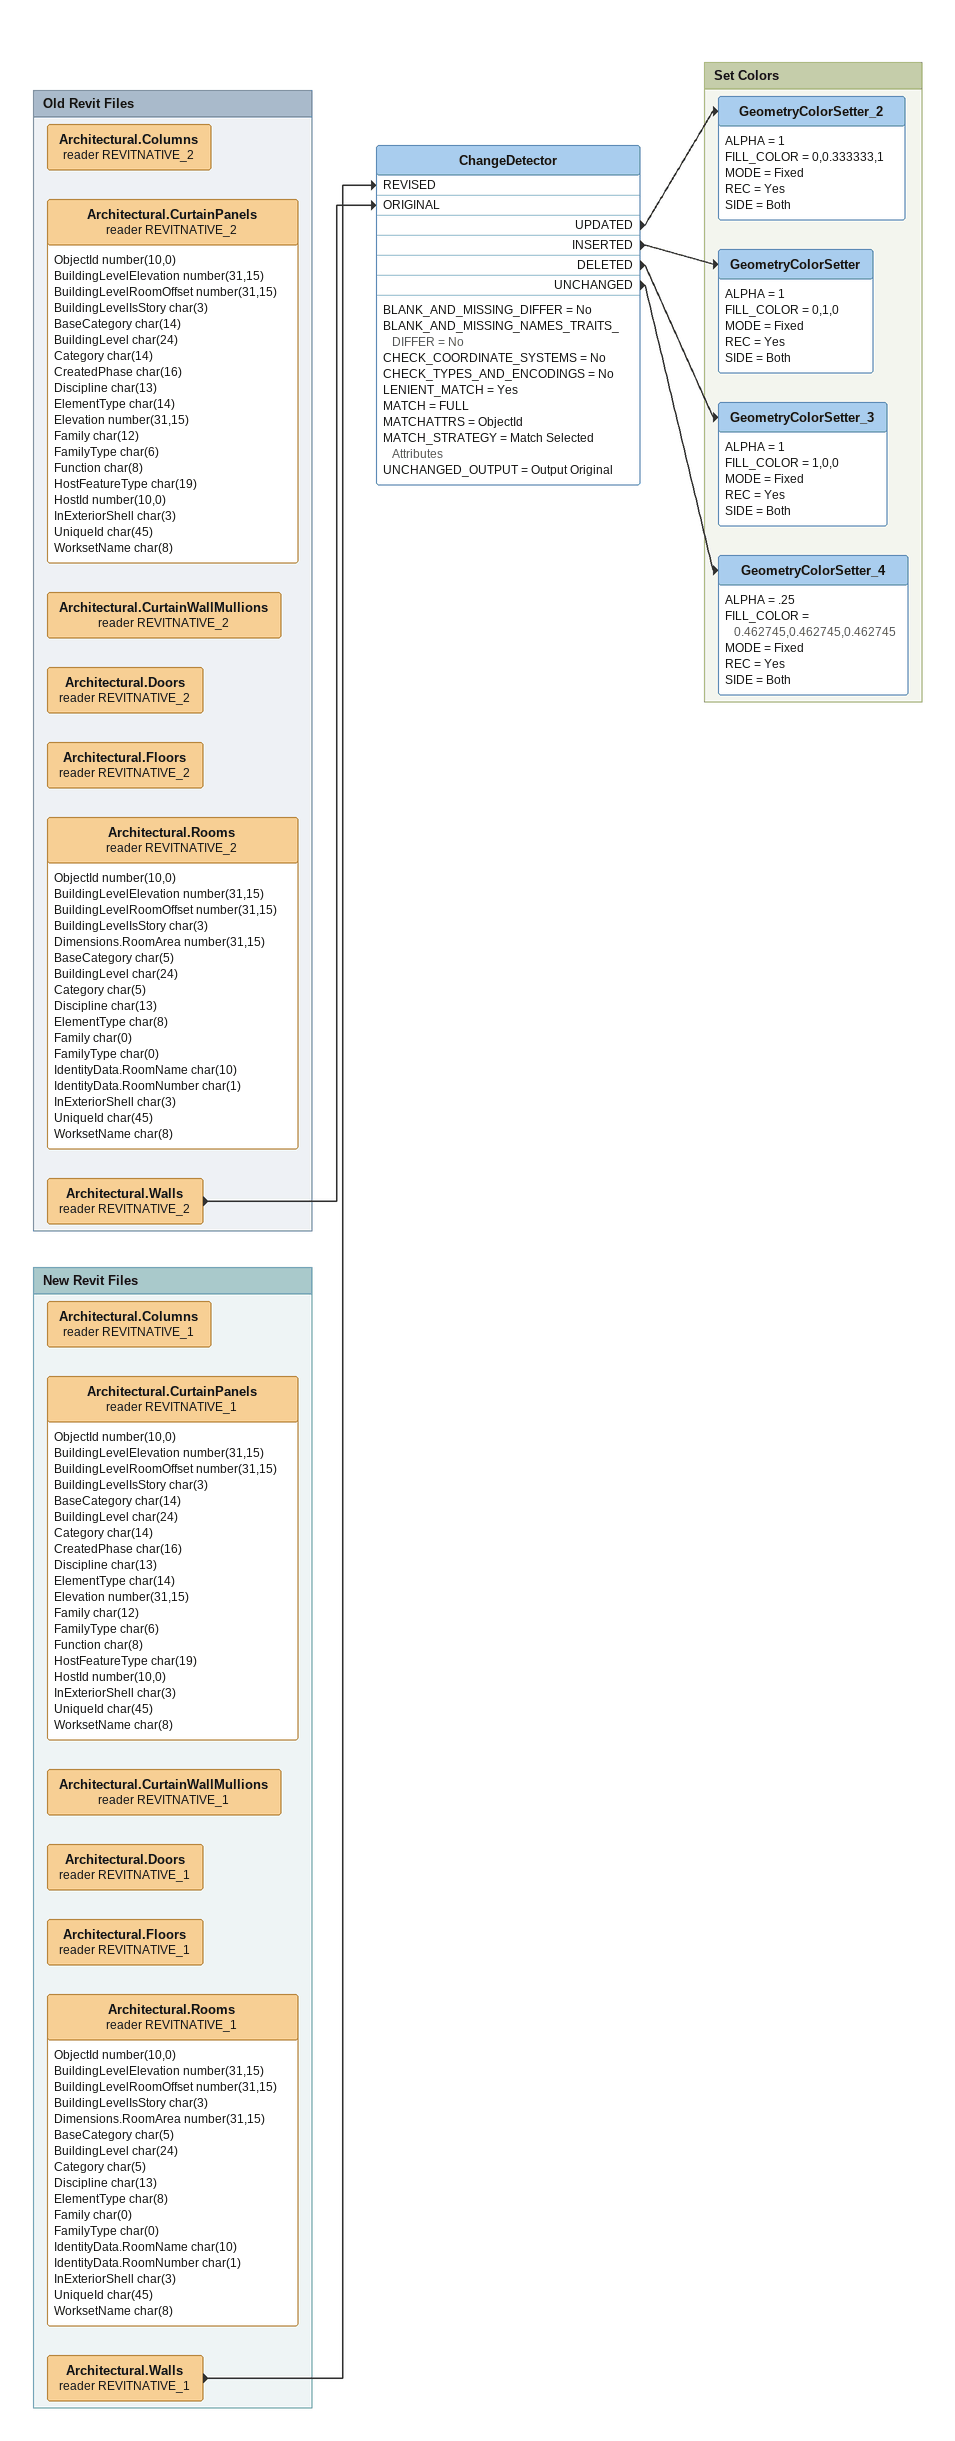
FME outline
ChangeDetector
    BLANK_AND_MISSING_DIFFER = No
    BLANK_AND_MISSING_NAMES_TRAITS_DIFFER = No
    CHECK_COORDINATE_SYSTEMS = No
    CHECK_TYPES_AND_ENCODINGS = No
    LENIENT_MATCH = Yes
    MATCH = FULL
    MATCHATTRS = ObjectId
    MATCH_STRATEGY = Match Selected Attributes
    UNCHANGED_OUTPUT = Output Original
    UPDATED -> GeometryColorSetter_2
    INSERTED -> GeometryColorSetter
    DELETED -> GeometryColorSetter_3
    UNCHANGED -> GeometryColorSetter_4

Bookmark: Old Revit Files
Architectural.CurtainWallMullions (reader REVITNATIVE_2)
Architectural.Columns (reader REVITNATIVE_2)
Architectural.CurtainPanels (reader REVITNATIVE_2)
    attributes: ObjectId number(10,0), BuildingLevelElevation number(31,15), BuildingLevelRoomOffset number(31,15), BuildingLevelIsStory char(3), BaseCategory char(14), BuildingLevel char(24), Category char(14), CreatedPhase char(16), Discipline char(13), ElementType char(14), Elevation number(31,15), Family char(12), FamilyType char(6), Function char(8), HostFeatureType char(19), HostId number(10,0), InExteriorShell char(3), UniqueId char(45), WorksetName char(8)
Architectural.Doors (reader REVITNATIVE_2)
Architectural.Floors (reader REVITNATIVE_2)
Architectural.Rooms (reader REVITNATIVE_2)
    attributes: ObjectId number(10,0), BuildingLevelElevation number(31,15), BuildingLevelRoomOffset number(31,15), BuildingLevelIsStory char(3), Dimensions.RoomArea number(31,15), BaseCategory char(5), BuildingLevel char(24), Category char(5), Discipline char(13), ElementType char(8), Family char(0), FamilyType char(0), IdentityData.RoomName char(10), IdentityData.RoomNumber char(1), InExteriorShell char(3), UniqueId char(45), WorksetName char(8)
Architectural.Walls (reader REVITNATIVE_2)
    -> ChangeDetector [ORIGINAL]

Bookmark: New Revit Files
Architectural.CurtainWallMullions (reader REVITNATIVE_1)
Architectural.Columns (reader REVITNATIVE_1)
Architectural.CurtainPanels (reader REVITNATIVE_1)
    attributes: ObjectId number(10,0), BuildingLevelElevation number(31,15), BuildingLevelRoomOffset number(31,15), BuildingLevelIsStory char(3), BaseCategory char(14), BuildingLevel char(24), Category char(14), CreatedPhase char(16), Discipline char(13), ElementType char(14), Elevation number(31,15), Family char(12), FamilyType char(6), Function char(8), HostFeatureType char(19), HostId number(10,0), InExteriorShell char(3), UniqueId char(45), WorksetName char(8)
Architectural.Doors (reader REVITNATIVE_1)
Architectural.Floors (reader REVITNATIVE_1)
Architectural.Rooms (reader REVITNATIVE_1)
    attributes: ObjectId number(10,0), BuildingLevelElevation number(31,15), BuildingLevelRoomOffset number(31,15), BuildingLevelIsStory char(3), Dimensions.RoomArea number(31,15), BaseCategory char(5), BuildingLevel char(24), Category char(5), Discipline char(13), ElementType char(8), Family char(0), FamilyType char(0), IdentityData.RoomName char(10), IdentityData.RoomNumber char(1), InExteriorShell char(3), UniqueId char(45), WorksetName char(8)
Architectural.Walls (reader REVITNATIVE_1)
    -> ChangeDetector [REVISED]

Bookmark: Set Colors
GeometryColorSetter_2
    ALPHA = 1
    FILL_COLOR = 0,0.333333,1
    MODE = Fixed
    REC = Yes
    SIDE = Both
GeometryColorSetter
    ALPHA = 1
    FILL_COLOR = 0,1,0
    MODE = Fixed
    REC = Yes
    SIDE = Both
GeometryColorSetter_3
    ALPHA = 1
    FILL_COLOR = 1,0,0
    MODE = Fixed
    REC = Yes
    SIDE = Both
GeometryColorSetter_4
    ALPHA = .25
    FILL_COLOR = 0.462745,0.462745,0.462745
    MODE = Fixed
    REC = Yes
    SIDE = Both
